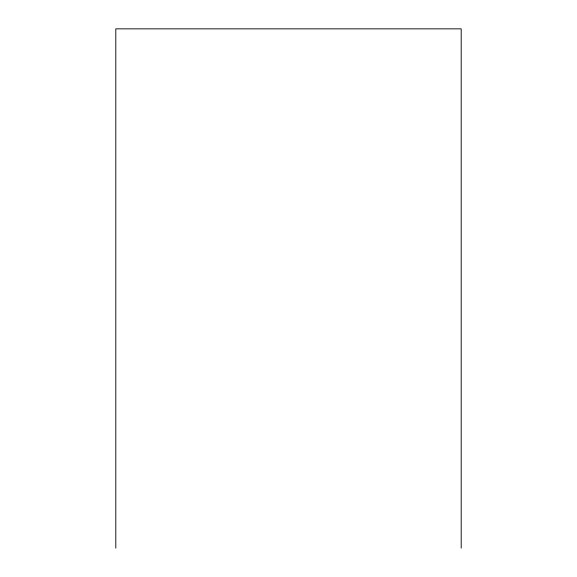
<?xml version="1.0" encoding="UTF-8"?>
<svg xmlns="http://www.w3.org/2000/svg" width="577" height="577" viewBox="0 0 577 577"><rect width="100%" height="100%" fill="white"/><g stroke="black" fill="none" stroke-linecap="round" stroke-linejoin="round"><path stroke-width="0.87" d="M461.196 548.15L461.196 28.85L115.804 28.85L115.804 548.15"/></g></svg>
